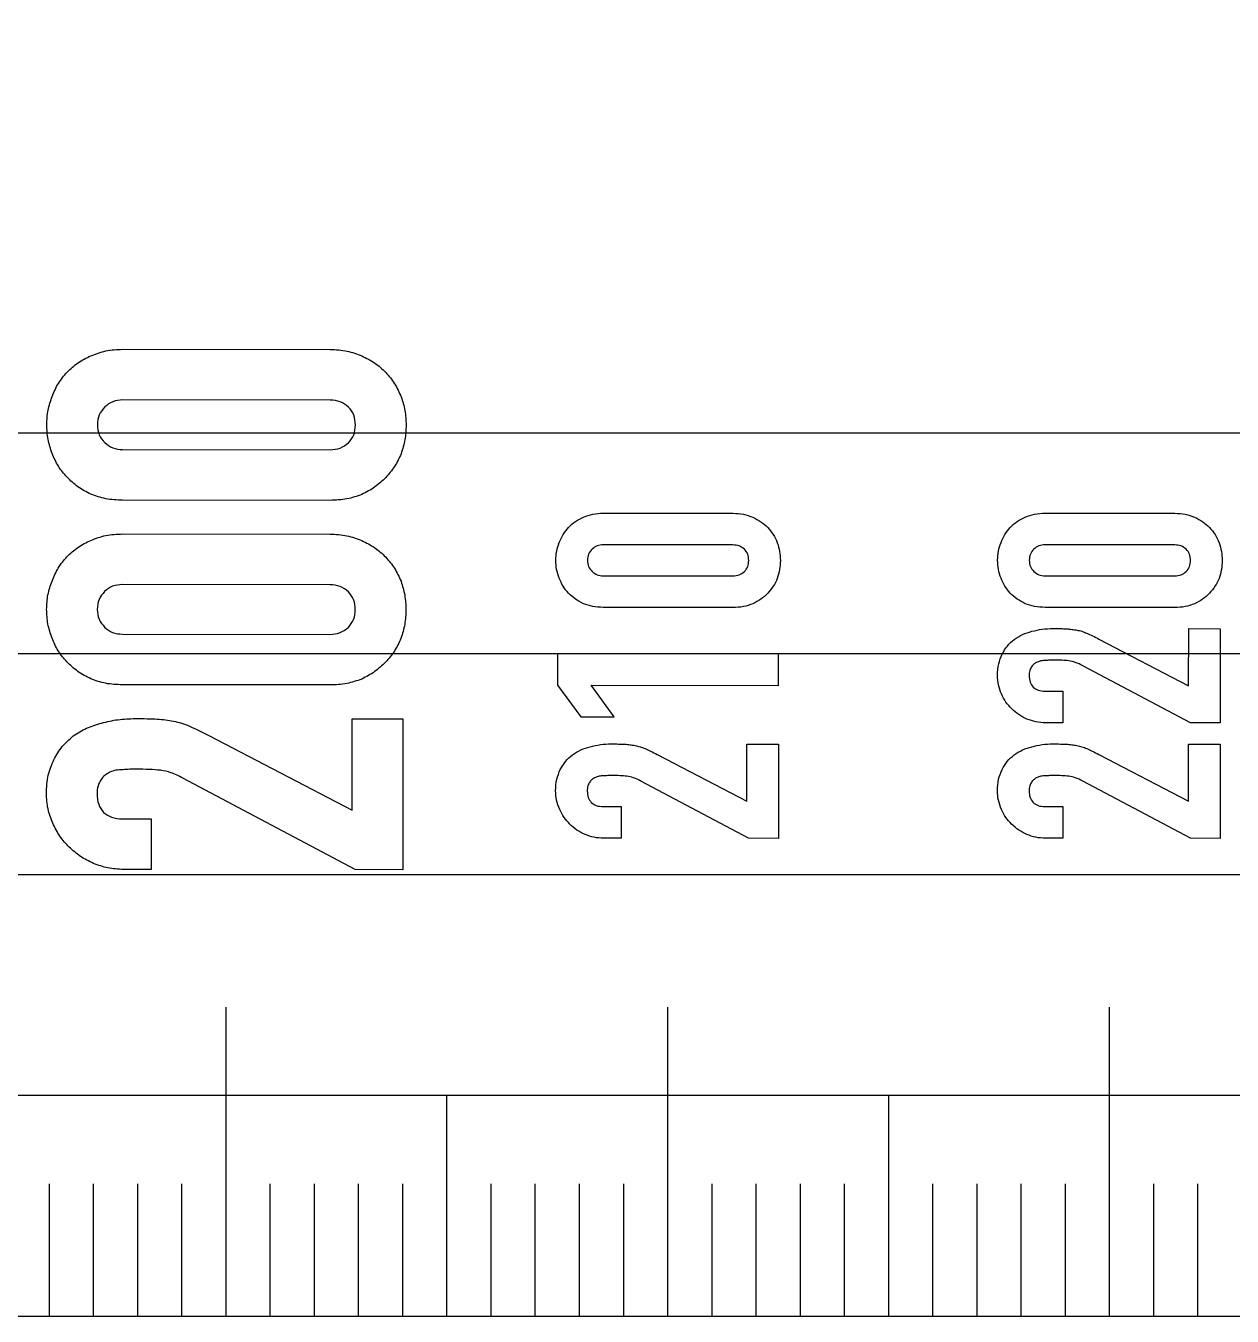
# Model space of a CAD drawing. Header units: millimetres. Extents: x 0 to 736, y 0 to 580.
# Drawn here: x 195.47 to 222.77, y 0 to 29.21 of the extents above; entities that cross this region are included whole.
import ezdxf

# ---------------------------------------------------------------- set-up
doc = ezdxf.new("R2010")
doc.units = ezdxf.units.MM
doc.layers.get('0').update_dxf_attribs({"linetype": 'CONTINUOUS'})

msp = doc.modelspace()

# ---------------------------------------------------------------- linework, layer by layer
for p, q in [((197.66, 21.89), (202.357, 21.886)), ((202.356, 20.74), (197.659, 20.743)), ((197.659, 19.62), (202.355, 19.616)), ((202.354, 18.47), (197.658, 18.474)), ((208.539, 18.181), (211.475, 18.179)), ((218.539, 18.181), (221.475, 18.179)), ((197.657, 17.71), (202.354, 17.706)), ((211.474, 17.462), (208.539, 17.465)), ((221.474, 17.462), (218.539, 17.465)), ((208.538, 16.762), (211.473, 16.76)), ((218.538, 16.762), (221.473, 16.76)), ((202.353, 16.56), (197.656, 16.564)), ((211.473, 16.044), (208.538, 16.046)), ((221.473, 16.044), (218.538, 16.046)), ((221.788, 14.274), (221.789, 15.566)), ((221.789, 15.566), (222.505, 15.565)), ((222.505, 15.565), (222.503, 13.431)), ((197.655, 15.44), (202.352, 15.436)), ((219.759, 15.329), (221.788, 14.274)), ((221.829, 13.431), (219.393, 14.725)), ((202.351, 14.29), (197.654, 14.294)), ((218.536, 14.15), (218.943, 14.15)), ((218.943, 14.15), (218.943, 13.433)), ((202.854, 11.458), (202.856, 13.526)), ((202.856, 13.526), (204.002, 13.525)), ((204.002, 13.525), (203.999, 10.109)), ((199.608, 13.146), (202.854, 11.458)), ((218.943, 13.433), (218.549, 13.434)), ((222.503, 13.431), (221.829, 13.431)), ((211.785, 11.662), (211.786, 12.954)), ((211.786, 12.954), (212.503, 12.953)), ((212.503, 12.953), (212.501, 10.818)), ((221.785, 11.662), (221.786, 12.954)), ((221.786, 12.954), (222.503, 12.953)), ((222.503, 12.953), (222.501, 10.818)), ((209.757, 12.716), (211.785, 11.662)), ((219.757, 12.716), (221.785, 11.662)), ((202.921, 10.11), (199.023, 12.181)), ((211.827, 10.819), (209.391, 12.113)), ((221.827, 10.819), (219.391, 12.113)), ((208.534, 11.538), (208.941, 11.537)), ((208.941, 11.537), (208.941, 10.821)), ((218.534, 11.538), (218.941, 11.537)), ((218.941, 11.537), (218.941, 10.821)), ((197.652, 11.26), (198.304, 11.26)), ((198.304, 11.26), (198.303, 10.114)), ((208.941, 10.821), (208.547, 10.821)), ((212.501, 10.818), (211.827, 10.819)), ((218.941, 10.821), (218.547, 10.821)), ((222.501, 10.818), (221.827, 10.819)), ((198.303, 10.114), (197.673, 10.114)), ((203.999, 10.109), (202.921, 10.11)), ((200, 0), (200, 7)), ((210, 0), (210, 7)), ((220, 0), (220, 7)), ((205, 0), (205, 5)), ((215, 0), (215, 5)), ((196, 0), (196, 3)), ((197, 0), (197, 3)), ((198, 0), (198, 3)), ((199, 0), (199, 3)), ((201, 0), (201, 3)), ((202, 0), (202, 3)), ((203, 0), (203, 3)), ((204, 0), (204, 3)), ((206, 0), (206, 3)), ((207, 0), (207, 3)), ((208, 0), (208, 3)), ((209, 0), (209, 3)), ((211, 0), (211, 3)), ((212, 0), (212, 3)), ((213, 0), (213, 3)), ((214, 0), (214, 3)), ((216, 0), (216, 3)), ((217, 0), (217, 3)), ((218, 0), (218, 3)), ((219, 0), (219, 3)), ((221, 0), (221, 3)), ((222, 0), (222, 3))]:
    msp.add_line(p, q)
for points in [[(334.863, 0), (0, 580), (0, 0)], [(326.203, 5), (5, 5), (5, 561.34)], [(317.543, 10), (10, 542.679), (10, 10)], [(308.882, 15), (15, 524.019), (15, 15)], [(300.222, 20), (20, 505.359), (20, 20)], [(208.262, 14.284), (212.504, 14.28), (212.504, 14.997), (207.504, 15.001), (207.504, 14.284), (208.03, 13.568), (208.788, 13.567)]]:
    msp.add_lwpolyline(points, close=True)
for points, knots in [([(196.402, 21.374), (196.481, 21.448), (196.642, 21.6), (196.84, 21.695), (196.941, 21.744)], [0, 0, 0, 0, 0.03247873, 0.06579218, 0.06579218, 0.06579218, 0.06579218]), ([(196.941, 21.744), (197.052, 21.787), (197.284, 21.875), (197.532, 21.885), (197.66, 21.89)], [0, 0, 0, 0, 0.03544342, 0.0738198, 0.0738198, 0.0738198, 0.0738198]), ([(202.357, 21.886), (202.486, 21.881), (202.734, 21.871), (202.965, 21.782), (203.076, 21.739)], [0, 0, 0, 0, 0.03837635, 0.07381974, 0.07381974, 0.07381974, 0.07381974]), ([(203.076, 21.739), (203.177, 21.69), (203.375, 21.594), (203.536, 21.443), (203.615, 21.368)], [0, 0, 0, 0, 0.03331348, 0.06579223, 0.06579223, 0.06579223, 0.06579223]), ([(196.064, 20.823), (196.106, 20.925), (196.189, 21.126), (196.331, 21.291), (196.402, 21.374)], [0, 0, 0, 0, 0.03266764, 0.06491724, 0.06491724, 0.06491724, 0.06491724]), ([(203.615, 21.368), (203.686, 21.285), (203.829, 21.119), (203.918, 20.918), (203.963, 20.817)], [0, 0, 0, 0, 0.03242164, 0.06546032, 0.06546032, 0.06546032, 0.06546032]), ([(195.94, 20.183), (195.945, 20.294), (195.955, 20.513), (196.028, 20.72), (196.064, 20.823)], [0, 0, 0, 0, 0.0330101, 0.06553868, 0.06553868, 0.06553868, 0.06553868]), ([(197.659, 20.743), (197.582, 20.738), (197.43, 20.727), (197.312, 20.632), (197.255, 20.586)], [0, 0, 0, 0, 0.02281343, 0.04431646, 0.04431646, 0.04431646, 0.04431646]), ([(203.963, 20.817), (203.996, 20.714), (204.062, 20.505), (204.07, 20.287), (204.075, 20.177)], [0, 0, 0, 0, 0.03229855, 0.06528354, 0.06528354, 0.06528354, 0.06528354]), ([(197.255, 20.586), (197.206, 20.53), (197.105, 20.413), (197.092, 20.26), (197.086, 20.182)], [0, 0, 0, 0, 0.02197659, 0.0448401, 0.0448401, 0.0448401, 0.0448401]), ([(202.772, 20.582), (202.711, 20.628), (202.589, 20.722), (202.435, 20.734), (202.356, 20.74)], [0, 0, 0, 0, 0.02221239, 0.0453025, 0.0453025, 0.0453025, 0.0453025]), ([(202.929, 20.177), (202.923, 20.255), (202.912, 20.406), (202.817, 20.525), (202.772, 20.582)], [0, 0, 0, 0, 0.02281341, 0.04431634, 0.04431634, 0.04431634, 0.04431634]), ([(196.063, 19.531), (196.027, 19.637), (195.955, 19.848), (195.945, 20.072), (195.94, 20.183)], [0, 0, 0, 0, 0.0333372, 0.06662693, 0.06662693, 0.06662693, 0.06662693]), ([(197.086, 20.182), (197.092, 20.104), (197.105, 19.951), (197.205, 19.834), (197.254, 19.777)], [0, 0, 0, 0, 0.02286357, 0.0448402, 0.0448402, 0.0448402, 0.0448402]), ([(202.771, 19.773), (202.817, 19.83), (202.912, 19.948), (202.923, 20.1), (202.929, 20.177)], [0, 0, 0, 0, 0.02150303, 0.04431644, 0.04431644, 0.04431644, 0.04431644]), ([(204.075, 20.177), (204.07, 20.065), (204.061, 19.843), (203.995, 19.631), (203.962, 19.525)], [0, 0, 0, 0, 0.0332649, 0.06637762, 0.06637762, 0.06637762, 0.06637762]), ([(197.254, 19.777), (197.311, 19.732), (197.43, 19.637), (197.581, 19.626), (197.659, 19.62)], [0, 0, 0, 0, 0.02150297, 0.04431639, 0.04431639, 0.04431639, 0.04431639]), ([(202.355, 19.616), (202.434, 19.622), (202.588, 19.634), (202.711, 19.727), (202.771, 19.773)], [0, 0, 0, 0, 0.02309011, 0.04530246, 0.04530246, 0.04530246, 0.04530246]), ([(196.4, 18.992), (196.329, 19.073), (196.19, 19.236), (196.105, 19.433), (196.063, 19.531)], [0, 0, 0, 0, 0.0320274, 0.06393637, 0.06393637, 0.06393637, 0.06393637]), ([(203.962, 19.525), (203.916, 19.427), (203.826, 19.231), (203.684, 19.067), (203.613, 18.986)], [0, 0, 0, 0, 0.03228873, 0.06448935, 0.06448935, 0.06448935, 0.06448935]), ([(196.939, 18.609), (196.838, 18.661), (196.64, 18.763), (196.479, 18.916), (196.4, 18.992)], [0, 0, 0, 0, 0.03372656, 0.06638821, 0.06638821, 0.06638821, 0.06638821]), ([(203.613, 18.986), (203.534, 18.911), (203.372, 18.758), (203.174, 18.656), (203.073, 18.604)], [0, 0, 0, 0, 0.03266167, 0.06638826, 0.06638826, 0.06638826, 0.06638826]), ([(197.658, 18.474), (197.529, 18.478), (197.282, 18.487), (197.05, 18.57), (196.939, 18.609)], [0, 0, 0, 0, 0.03835068, 0.07354275, 0.07354275, 0.07354275, 0.07354275]), ([(203.073, 18.604), (202.962, 18.565), (202.73, 18.483), (202.483, 18.475), (202.354, 18.47)], [0, 0, 0, 0, 0.03519211, 0.07354269, 0.07354269, 0.07354269, 0.07354269]), ([(208.09, 18.09), (208.159, 18.117), (208.304, 18.172), (208.459, 18.178), (208.539, 18.181)], [0, 0, 0, 0, 0.02215211, 0.04613734, 0.04613734, 0.04613734, 0.04613734]), ([(211.475, 18.179), (211.555, 18.175), (211.71, 18.169), (211.855, 18.114), (211.924, 18.087)], [0, 0, 0, 0, 0.02398523, 0.04613736, 0.04613736, 0.04613736, 0.04613736]), ([(218.09, 18.09), (218.159, 18.117), (218.304, 18.172), (218.459, 18.178), (218.539, 18.181)], [0, 0, 0, 0, 0.02215211, 0.04613734, 0.04613734, 0.04613734, 0.04613734]), ([(221.475, 18.179), (221.555, 18.175), (221.71, 18.169), (221.855, 18.114), (221.924, 18.087)], [0, 0, 0, 0, 0.02398523, 0.04613736, 0.04613736, 0.04613736, 0.04613736]), ([(207.541, 17.515), (207.568, 17.578), (207.62, 17.704), (207.708, 17.807), (207.752, 17.859)], [0, 0, 0, 0, 0.02041726, 0.04057331, 0.04057331, 0.04057331, 0.04057331]), ([(207.752, 17.859), (207.802, 17.905), (207.903, 18), (208.027, 18.06), (208.09, 18.09)], [0, 0, 0, 0, 0.02029925, 0.04112017, 0.04112017, 0.04112017, 0.04112017]), ([(211.924, 18.087), (211.987, 18.056), (212.111, 17.996), (212.211, 17.902), (212.261, 17.855)], [0, 0, 0, 0, 0.02082092, 0.04112014, 0.04112014, 0.04112014, 0.04112014]), ([(212.261, 17.855), (212.305, 17.803), (212.394, 17.699), (212.45, 17.574), (212.478, 17.511)], [0, 0, 0, 0, 0.02026353, 0.04091276, 0.04091276, 0.04091276, 0.04091276]), ([(217.541, 17.515), (217.568, 17.578), (217.62, 17.704), (217.708, 17.807), (217.752, 17.859)], [0, 0, 0, 0, 0.02041726, 0.04057331, 0.04057331, 0.04057331, 0.04057331]), ([(217.752, 17.859), (217.802, 17.905), (217.903, 18), (218.027, 18.06), (218.09, 18.09)], [0, 0, 0, 0, 0.02029925, 0.04112017, 0.04112017, 0.04112017, 0.04112017]), ([(221.924, 18.087), (221.987, 18.056), (222.111, 17.996), (222.211, 17.902), (222.261, 17.855)], [0, 0, 0, 0, 0.02082092, 0.04112014, 0.04112014, 0.04112014, 0.04112014]), ([(222.261, 17.855), (222.305, 17.803), (222.394, 17.699), (222.45, 17.574), (222.478, 17.511)], [0, 0, 0, 0, 0.02026353, 0.04091276, 0.04091276, 0.04091276, 0.04091276]), ([(196.398, 17.194), (196.478, 17.269), (196.638, 17.42), (196.837, 17.516), (196.938, 17.564)], [0, 0, 0, 0, 0.03247873, 0.06579218, 0.06579218, 0.06579218, 0.06579218]), ([(196.938, 17.564), (197.049, 17.607), (197.28, 17.695), (197.528, 17.705), (197.657, 17.71)], [0, 0, 0, 0, 0.0354434, 0.07381979, 0.07381979, 0.07381979, 0.07381979]), ([(202.354, 17.706), (202.482, 17.701), (202.73, 17.691), (202.962, 17.602), (203.073, 17.559)], [0, 0, 0, 0, 0.03837636, 0.07381973, 0.07381973, 0.07381973, 0.07381973]), ([(203.073, 17.559), (203.173, 17.511), (203.372, 17.414), (203.532, 17.263), (203.612, 17.188)], [0, 0, 0, 0, 0.03331348, 0.06579223, 0.06579223, 0.06579223, 0.06579223]), ([(207.464, 17.114), (207.467, 17.183), (207.473, 17.321), (207.519, 17.45), (207.541, 17.515)], [0, 0, 0, 0, 0.0206313, 0.04096164, 0.04096164, 0.04096164, 0.04096164]), ([(208.286, 17.367), (208.255, 17.331), (208.192, 17.258), (208.184, 17.163), (208.18, 17.114)], [0, 0, 0, 0, 0.0137354, 0.02802509, 0.02802509, 0.02802509, 0.02802509]), ([(208.539, 17.465), (208.49, 17.461), (208.396, 17.454), (208.322, 17.395), (208.286, 17.367)], [0, 0, 0, 0, 0.01425838, 0.02769777, 0.02769777, 0.02769777, 0.02769777]), ([(211.734, 17.364), (211.696, 17.392), (211.619, 17.451), (211.523, 17.459), (211.474, 17.462)], [0, 0, 0, 0, 0.01388274, 0.02831408, 0.02831408, 0.02831408, 0.02831408]), ([(211.832, 17.111), (211.828, 17.16), (211.821, 17.254), (211.762, 17.328), (211.734, 17.364)], [0, 0, 0, 0, 0.01425839, 0.02769774, 0.02769774, 0.02769774, 0.02769774]), ([(212.478, 17.511), (212.499, 17.446), (212.54, 17.316), (212.545, 17.179), (212.548, 17.11)], [0, 0, 0, 0, 0.02018659, 0.04080219, 0.04080219, 0.04080219, 0.04080219]), ([(217.464, 17.114), (217.467, 17.183), (217.473, 17.321), (217.519, 17.45), (217.541, 17.515)], [0, 0, 0, 0, 0.0206313, 0.04096164, 0.04096164, 0.04096164, 0.04096164]), ([(218.286, 17.367), (218.255, 17.331), (218.192, 17.258), (218.184, 17.163), (218.18, 17.114)], [0, 0, 0, 0, 0.0137354, 0.02802509, 0.02802509, 0.02802509, 0.02802509]), ([(218.539, 17.465), (218.49, 17.461), (218.396, 17.454), (218.322, 17.395), (218.286, 17.367)], [0, 0, 0, 0, 0.01425838, 0.02769777, 0.02769777, 0.02769777, 0.02769777]), ([(221.734, 17.364), (221.696, 17.392), (221.619, 17.451), (221.523, 17.459), (221.474, 17.462)], [0, 0, 0, 0, 0.01388274, 0.02831408, 0.02831408, 0.02831408, 0.02831408]), ([(221.832, 17.111), (221.828, 17.16), (221.821, 17.254), (221.762, 17.328), (221.734, 17.364)], [0, 0, 0, 0, 0.01425839, 0.02769774, 0.02769774, 0.02769774, 0.02769774]), ([(222.478, 17.511), (222.499, 17.446), (222.54, 17.316), (222.545, 17.179), (222.548, 17.11)], [0, 0, 0, 0, 0.02018659, 0.04080219, 0.04080219, 0.04080219, 0.04080219]), ([(196.061, 16.644), (196.103, 16.745), (196.186, 16.946), (196.328, 17.112), (196.398, 17.194)], [0, 0, 0, 0, 0.03266769, 0.06491734, 0.06491734, 0.06491734, 0.06491734]), ([(203.612, 17.188), (203.682, 17.106), (203.825, 16.939), (203.915, 16.739), (203.96, 16.637)], [0, 0, 0, 0, 0.03242164, 0.06546043, 0.06546043, 0.06546043, 0.06546043]), ([(207.541, 16.707), (207.518, 16.773), (207.473, 16.905), (207.467, 17.045), (207.464, 17.114)], [0, 0, 0, 0, 0.02083571, 0.04164184, 0.04164184, 0.04164184, 0.04164184]), ([(208.18, 17.114), (208.184, 17.065), (208.192, 16.969), (208.255, 16.897), (208.285, 16.861)], [0, 0, 0, 0, 0.01428975, 0.0280251, 0.0280251, 0.0280251, 0.0280251]), ([(211.733, 16.858), (211.762, 16.894), (211.821, 16.968), (211.828, 17.062), (211.832, 17.111)], [0, 0, 0, 0, 0.01343937, 0.02769775, 0.02769775, 0.02769775, 0.02769775]), ([(212.548, 17.11), (212.545, 17.041), (212.539, 16.902), (212.498, 16.769), (212.478, 16.703)], [0, 0, 0, 0, 0.02079057, 0.04148602, 0.04148602, 0.04148602, 0.04148602]), ([(217.541, 16.707), (217.518, 16.773), (217.473, 16.905), (217.467, 17.045), (217.464, 17.114)], [0, 0, 0, 0, 0.02083571, 0.04164184, 0.04164184, 0.04164184, 0.04164184]), ([(218.18, 17.114), (218.184, 17.065), (218.192, 16.969), (218.255, 16.897), (218.285, 16.861)], [0, 0, 0, 0, 0.01428975, 0.0280251, 0.0280251, 0.0280251, 0.0280251]), ([(221.733, 16.858), (221.762, 16.894), (221.821, 16.968), (221.828, 17.062), (221.832, 17.111)], [0, 0, 0, 0, 0.01343937, 0.02769775, 0.02769775, 0.02769775, 0.02769775]), ([(222.548, 17.11), (222.545, 17.041), (222.539, 16.902), (222.498, 16.769), (222.478, 16.703)], [0, 0, 0, 0, 0.02079057, 0.04148602, 0.04148602, 0.04148602, 0.04148602]), ([(207.751, 16.37), (207.707, 16.421), (207.62, 16.522), (207.567, 16.646), (207.541, 16.707)], [0, 0, 0, 0, 0.02001715, 0.03996019, 0.03996019, 0.03996019, 0.03996019]), ([(208.285, 16.861), (208.321, 16.832), (208.395, 16.773), (208.489, 16.766), (208.538, 16.762)], [0, 0, 0, 0, 0.01343938, 0.02769777, 0.02769777, 0.02769777, 0.02769777]), ([(211.473, 16.76), (211.523, 16.764), (211.619, 16.771), (211.696, 16.83), (211.733, 16.858)], [0, 0, 0, 0, 0.01443138, 0.02831409, 0.02831409, 0.02831409, 0.02831409]), ([(212.478, 16.703), (212.449, 16.642), (212.393, 16.519), (212.304, 16.417), (212.26, 16.366)], [0, 0, 0, 0, 0.02018042, 0.04030582, 0.04030582, 0.04030582, 0.04030582]), ([(217.751, 16.37), (217.707, 16.421), (217.62, 16.522), (217.567, 16.646), (217.541, 16.707)], [0, 0, 0, 0, 0.02001715, 0.03996019, 0.03996019, 0.03996019, 0.03996019]), ([(218.285, 16.861), (218.321, 16.832), (218.395, 16.773), (218.489, 16.766), (218.538, 16.762)], [0, 0, 0, 0, 0.01343938, 0.02769777, 0.02769777, 0.02769777, 0.02769777]), ([(221.473, 16.76), (221.523, 16.764), (221.619, 16.771), (221.696, 16.83), (221.733, 16.858)], [0, 0, 0, 0, 0.01443138, 0.02831409, 0.02831409, 0.02831409, 0.02831409]), ([(222.478, 16.703), (222.449, 16.642), (222.393, 16.519), (222.304, 16.417), (222.26, 16.366)], [0, 0, 0, 0, 0.02018042, 0.04030582, 0.04030582, 0.04030582, 0.04030582]), ([(195.937, 16.003), (195.942, 16.114), (195.952, 16.333), (196.025, 16.541), (196.061, 16.644)], [0, 0, 0, 0, 0.0330101, 0.06553862, 0.06553862, 0.06553862, 0.06553862]), ([(197.251, 16.407), (197.202, 16.35), (197.102, 16.234), (197.089, 16.08), (197.083, 16.002)], [0, 0, 0, 0, 0.02197664, 0.04484015, 0.04484015, 0.04484015, 0.04484015]), ([(197.656, 16.564), (197.578, 16.558), (197.427, 16.547), (197.309, 16.453), (197.251, 16.407)], [0, 0, 0, 0, 0.02281343, 0.04431639, 0.04431639, 0.04431639, 0.04431639]), ([(202.768, 16.402), (202.708, 16.448), (202.585, 16.542), (202.431, 16.554), (202.353, 16.56)], [0, 0, 0, 0, 0.02221232, 0.04530244, 0.04530244, 0.04530244, 0.04530244]), ([(202.925, 15.998), (202.92, 16.075), (202.909, 16.227), (202.814, 16.345), (202.768, 16.402)], [0, 0, 0, 0, 0.02281341, 0.04431639, 0.04431639, 0.04431639, 0.04431639]), ([(203.96, 16.637), (203.992, 16.534), (204.058, 16.326), (204.067, 16.107), (204.071, 15.997)], [0, 0, 0, 0, 0.03229849, 0.06528349, 0.06528349, 0.06528349, 0.06528349]), ([(208.088, 16.131), (208.025, 16.163), (207.902, 16.227), (207.801, 16.323), (207.751, 16.37)], [0, 0, 0, 0, 0.02107908, 0.04149266, 0.04149266, 0.04149266, 0.04149266]), ([(212.26, 16.366), (212.21, 16.319), (212.109, 16.224), (211.985, 16.16), (211.922, 16.128)], [0, 0, 0, 0, 0.02041353, 0.04149263, 0.04149263, 0.04149263, 0.04149263]), ([(218.088, 16.131), (218.025, 16.163), (217.902, 16.227), (217.801, 16.323), (217.751, 16.37)], [0, 0, 0, 0, 0.02107908, 0.04149266, 0.04149266, 0.04149266, 0.04149266]), ([(222.26, 16.366), (222.21, 16.319), (222.109, 16.224), (221.985, 16.16), (221.922, 16.128)], [0, 0, 0, 0, 0.02041353, 0.04149263, 0.04149263, 0.04149263, 0.04149263]), ([(208.538, 16.046), (208.457, 16.049), (208.303, 16.055), (208.158, 16.106), (208.088, 16.131)], [0, 0, 0, 0, 0.02396916, 0.04596419, 0.04596419, 0.04596419, 0.04596419]), ([(211.922, 16.128), (211.853, 16.103), (211.707, 16.052), (211.553, 16.047), (211.473, 16.044)], [0, 0, 0, 0, 0.02199501, 0.04596421, 0.04596421, 0.04596421, 0.04596421]), ([(218.538, 16.046), (218.457, 16.049), (218.303, 16.055), (218.158, 16.106), (218.088, 16.131)], [0, 0, 0, 0, 0.02396916, 0.04596419, 0.04596419, 0.04596419, 0.04596419]), ([(221.922, 16.128), (221.853, 16.103), (221.707, 16.052), (221.553, 16.047), (221.473, 16.044)], [0, 0, 0, 0, 0.02199501, 0.04596421, 0.04596421, 0.04596421, 0.04596421]), ([(196.06, 15.351), (196.024, 15.457), (195.952, 15.669), (195.942, 15.892), (195.937, 16.003)], [0, 0, 0, 0, 0.03333714, 0.06662693, 0.06662693, 0.06662693, 0.06662693]), ([(197.083, 16.002), (197.089, 15.924), (197.102, 15.771), (197.202, 15.655), (197.251, 15.598)], [0, 0, 0, 0, 0.02286357, 0.04484016, 0.04484016, 0.04484016, 0.04484016]), ([(202.768, 15.593), (202.814, 15.651), (202.908, 15.769), (202.92, 15.92), (202.925, 15.998)], [0, 0, 0, 0, 0.02150298, 0.04431639, 0.04431639, 0.04431639, 0.04431639]), ([(204.071, 15.997), (204.067, 15.885), (204.057, 15.663), (203.991, 15.451), (203.959, 15.345)], [0, 0, 0, 0, 0.0332649, 0.06637762, 0.06637762, 0.06637762, 0.06637762]), ([(197.251, 15.598), (197.308, 15.552), (197.426, 15.457), (197.577, 15.446), (197.655, 15.44)], [0, 0, 0, 0, 0.02150297, 0.04431639, 0.04431639, 0.04431639, 0.04431639]), ([(202.352, 15.436), (202.43, 15.442), (202.585, 15.454), (202.707, 15.547), (202.768, 15.593)], [0, 0, 0, 0, 0.02309011, 0.04530245, 0.04530245, 0.04530245, 0.04530245]), ([(217.842, 15.323), (217.903, 15.363), (218.028, 15.443), (218.17, 15.484), (218.242, 15.506)], [0, 0, 0, 0, 0.02171086, 0.04419716, 0.04419716, 0.04419716, 0.04419716]), ([(218.242, 15.506), (218.319, 15.524), (218.476, 15.561), (218.637, 15.566), (218.72, 15.568)], [0, 0, 0, 0, 0.02365398, 0.04828335, 0.04828335, 0.04828335, 0.04828335]), ([(218.72, 15.568), (218.776, 15.568), (218.879, 15.568), (218.982, 15.563), (219.029, 15.561)], [0, 0, 0, 0, 0.01685484, 0.03090968, 0.03090968, 0.03090968, 0.03090968]), ([(219.029, 15.561), (219.068, 15.558), (219.146, 15.552), (219.222, 15.539), (219.26, 15.533)], [0, 0, 0, 0, 0.01180969, 0.02335546, 0.02335546, 0.02335546, 0.02335546]), ([(219.26, 15.533), (219.298, 15.525), (219.375, 15.508), (219.448, 15.478), (219.485, 15.462)], [0, 0, 0, 0, 0.0115818, 0.02358179, 0.02358179, 0.02358179, 0.02358179]), ([(196.396, 14.812), (196.326, 14.893), (196.186, 15.056), (196.102, 15.253), (196.06, 15.351)], [0, 0, 0, 0, 0.03202745, 0.06393636, 0.06393636, 0.06393636, 0.06393636]), ([(203.959, 15.345), (203.913, 15.247), (203.822, 15.051), (203.681, 14.888), (203.61, 14.806)], [0, 0, 0, 0, 0.03228868, 0.06448935, 0.06448935, 0.06448935, 0.06448935]), ([(217.568, 14.986), (217.603, 15.051), (217.675, 15.18), (217.786, 15.276), (217.842, 15.323)], [0, 0, 0, 0, 0.02201532, 0.04374319, 0.04374319, 0.04374319, 0.04374319]), ([(219.485, 15.462), (219.527, 15.443), (219.619, 15.401), (219.709, 15.355), (219.759, 15.329)], [0, 0, 0, 0, 0.01374547, 0.03046905, 0.03046905, 0.03046905, 0.03046905]), ([(217.462, 14.509), (217.465, 14.597), (217.471, 14.763), (217.537, 14.915), (217.568, 14.986)], [0, 0, 0, 0, 0.02611626, 0.0492751, 0.0492751, 0.0492751, 0.0492751]), ([(196.935, 14.429), (196.835, 14.481), (196.637, 14.583), (196.476, 14.737), (196.396, 14.812)], [0, 0, 0, 0, 0.03372656, 0.06638821, 0.06638821, 0.06638821, 0.06638821]), ([(203.61, 14.806), (203.53, 14.731), (203.369, 14.578), (203.171, 14.476), (203.07, 14.425)], [0, 0, 0, 0, 0.03266167, 0.06638826, 0.06638826, 0.06638826, 0.06638826]), ([(218.234, 14.705), (218.218, 14.677), (218.182, 14.614), (218.179, 14.542), (218.178, 14.501)], [0, 0, 0, 0, 0.00957901, 0.02142518, 0.02142518, 0.02142518, 0.02142518]), ([(218.361, 14.81), (218.336, 14.797), (218.287, 14.771), (218.252, 14.727), (218.234, 14.705)], [0, 0, 0, 0, 0.00828123, 0.01660699, 0.01660699, 0.01660699, 0.01660699]), ([(218.544, 14.845), (218.51, 14.844), (218.448, 14.842), (218.389, 14.821), (218.361, 14.81)], [0, 0, 0, 0, 0.00987058, 0.01869946, 0.01869946, 0.01869946, 0.01869946]), ([(218.733, 14.852), (218.702, 14.852), (218.639, 14.851), (218.576, 14.847), (218.544, 14.845)], [0, 0, 0, 0, 0.00930642, 0.01897666, 0.01897666, 0.01897666, 0.01897666]), ([(219.077, 14.838), (219.025, 14.842), (218.911, 14.851), (218.796, 14.852), (218.733, 14.852)], [0, 0, 0, 0, 0.01566047, 0.03444887, 0.03444887, 0.03444887, 0.03444887]), ([(219.393, 14.725), (219.338, 14.754), (219.237, 14.806), (219.127, 14.828), (219.077, 14.838)], [0, 0, 0, 0, 0.01869959, 0.0336883, 0.0336883, 0.0336883, 0.0336883]), ([(197.654, 14.294), (197.526, 14.299), (197.279, 14.308), (197.047, 14.39), (196.935, 14.429)], [0, 0, 0, 0, 0.03835068, 0.07354274, 0.07354274, 0.07354274, 0.07354274]), ([(203.07, 14.425), (202.959, 14.385), (202.726, 14.303), (202.48, 14.295), (202.351, 14.29)], [0, 0, 0, 0, 0.03519209, 0.07354268, 0.07354268, 0.07354268, 0.07354268]), ([(217.553, 14.088), (217.526, 14.155), (217.473, 14.29), (217.465, 14.436), (217.462, 14.509)], [0, 0, 0, 0, 0.02148538, 0.04337434, 0.04337434, 0.04337434, 0.04337434]), ([(218.178, 14.501), (218.181, 14.451), (218.187, 14.356), (218.243, 14.278), (218.269, 14.242)], [0, 0, 0, 0, 0.01474926, 0.02805729, 0.02805729, 0.02805729, 0.02805729]), ([(217.784, 13.75), (217.738, 13.8), (217.643, 13.9), (217.583, 14.025), (217.553, 14.088)], [0, 0, 0, 0, 0.02029923, 0.04112014, 0.04112014, 0.04112014, 0.04112014]), ([(218.269, 14.242), (218.305, 14.215), (218.384, 14.157), (218.483, 14.152), (218.536, 14.15)], [0, 0, 0, 0, 0.01315776, 0.02877487, 0.02877487, 0.02877487, 0.02877487]), ([(218.128, 13.518), (218.065, 13.549), (217.939, 13.61), (217.836, 13.704), (217.784, 13.75)], [0, 0, 0, 0, 0.02097506, 0.04167795, 0.04167795, 0.04167795, 0.04167795]), ([(197.182, 13.429), (197.305, 13.459), (197.556, 13.519), (197.814, 13.526), (197.946, 13.53)], [0, 0, 0, 0, 0.03784638, 0.0772534, 0.0772534, 0.0772534, 0.0772534]), ([(197.946, 13.53), (198.036, 13.529), (198.201, 13.529), (198.365, 13.521), (198.44, 13.518)], [0, 0, 0, 0, 0.02696777, 0.0494555, 0.0494555, 0.0494555, 0.0494555]), ([(198.44, 13.518), (198.503, 13.513), (198.627, 13.504), (198.75, 13.483), (198.811, 13.473)], [0, 0, 0, 0, 0.01889551, 0.03736875, 0.03736875, 0.03736875, 0.03736875]), ([(198.811, 13.473), (198.871, 13.459), (198.994, 13.432), (199.111, 13.384), (199.17, 13.36)], [0, 0, 0, 0, 0.01853082, 0.03773084, 0.03773084, 0.03773084, 0.03773084]), ([(218.549, 13.434), (218.476, 13.437), (218.331, 13.444), (218.195, 13.494), (218.128, 13.518)], [0, 0, 0, 0, 0.02187136, 0.04319471, 0.04319471, 0.04319471, 0.04319471]), ([(196.541, 13.138), (196.639, 13.2), (196.838, 13.329), (197.066, 13.395), (197.182, 13.429)], [0, 0, 0, 0, 0.03473735, 0.07071542, 0.07071542, 0.07071542, 0.07071542]), ([(199.17, 13.36), (199.237, 13.33), (199.385, 13.262), (199.529, 13.187), (199.608, 13.146)], [0, 0, 0, 0, 0.02199279, 0.04875054, 0.04875054, 0.04875054, 0.04875054]), ([(196.102, 12.599), (196.16, 12.702), (196.274, 12.908), (196.452, 13.061), (196.541, 13.138)], [0, 0, 0, 0, 0.03522454, 0.06998911, 0.06998911, 0.06998911, 0.06998911]), ([(207.84, 12.711), (207.901, 12.75), (208.026, 12.83), (208.168, 12.872), (208.24, 12.893)], [0, 0, 0, 0, 0.02171086, 0.04419716, 0.04419716, 0.04419716, 0.04419716]), ([(208.24, 12.893), (208.317, 12.912), (208.474, 12.949), (208.635, 12.954), (208.718, 12.956)], [0, 0, 0, 0, 0.02365397, 0.04828335, 0.04828335, 0.04828335, 0.04828335]), ([(208.718, 12.956), (208.774, 12.956), (208.877, 12.955), (208.98, 12.951), (209.027, 12.949)], [0, 0, 0, 0, 0.01685484, 0.03090968, 0.03090968, 0.03090968, 0.03090968]), ([(209.027, 12.949), (209.066, 12.946), (209.144, 12.94), (209.22, 12.927), (209.258, 12.921)], [0, 0, 0, 0, 0.01180969, 0.02335547, 0.02335547, 0.02335547, 0.02335547]), ([(209.258, 12.921), (209.296, 12.912), (209.373, 12.895), (209.446, 12.865), (209.483, 12.85)], [0, 0, 0, 0, 0.01158178, 0.0235818, 0.0235818, 0.0235818, 0.0235818]), ([(217.84, 12.711), (217.901, 12.75), (218.026, 12.83), (218.168, 12.872), (218.24, 12.893)], [0, 0, 0, 0, 0.02171086, 0.04419716, 0.04419716, 0.04419716, 0.04419716]), ([(218.24, 12.893), (218.317, 12.912), (218.474, 12.949), (218.635, 12.954), (218.718, 12.956)], [0, 0, 0, 0, 0.02365397, 0.04828335, 0.04828335, 0.04828335, 0.04828335]), ([(218.718, 12.956), (218.774, 12.956), (218.877, 12.955), (218.98, 12.951), (219.027, 12.949)], [0, 0, 0, 0, 0.01685484, 0.03090968, 0.03090968, 0.03090968, 0.03090968]), ([(219.027, 12.949), (219.066, 12.946), (219.144, 12.94), (219.22, 12.927), (219.258, 12.921)], [0, 0, 0, 0, 0.01180969, 0.02335547, 0.02335547, 0.02335547, 0.02335547]), ([(219.258, 12.921), (219.296, 12.912), (219.373, 12.895), (219.446, 12.865), (219.483, 12.85)], [0, 0, 0, 0, 0.01158178, 0.0235818, 0.0235818, 0.0235818, 0.0235818]), ([(195.933, 11.835), (195.939, 11.975), (195.949, 12.241), (196.053, 12.484), (196.102, 12.599)], [0, 0, 0, 0, 0.04178601, 0.07884018, 0.07884018, 0.07884018, 0.07884018]), ([(207.565, 12.374), (207.601, 12.439), (207.673, 12.568), (207.784, 12.663), (207.84, 12.711)], [0, 0, 0, 0, 0.02201534, 0.04374319, 0.04374319, 0.04374319, 0.04374319]), ([(209.483, 12.85), (209.525, 12.831), (209.617, 12.789), (209.707, 12.742), (209.757, 12.716)], [0, 0, 0, 0, 0.01374547, 0.03046905, 0.03046905, 0.03046905, 0.03046905]), ([(217.565, 12.374), (217.601, 12.439), (217.673, 12.568), (217.784, 12.663), (217.84, 12.711)], [0, 0, 0, 0, 0.02201534, 0.04374319, 0.04374319, 0.04374319, 0.04374319]), ([(219.483, 12.85), (219.525, 12.831), (219.617, 12.789), (219.707, 12.742), (219.757, 12.716)], [0, 0, 0, 0, 0.01374547, 0.03046905, 0.03046905, 0.03046905, 0.03046905]), ([(197.372, 12.317), (197.332, 12.296), (197.253, 12.253), (197.198, 12.183), (197.169, 12.148)], [0, 0, 0, 0, 0.01324997, 0.02657119, 0.02657119, 0.02657119, 0.02657119]), ([(197.664, 12.373), (197.611, 12.371), (197.511, 12.368), (197.416, 12.333), (197.372, 12.317)], [0, 0, 0, 0, 0.01579291, 0.02991909, 0.02991909, 0.02991909, 0.02991909]), ([(197.967, 12.384), (197.918, 12.383), (197.817, 12.382), (197.715, 12.376), (197.664, 12.373)], [0, 0, 0, 0, 0.01489031, 0.03036271, 0.03036271, 0.03036271, 0.03036271]), ([(198.518, 12.361), (198.435, 12.367), (198.251, 12.382), (198.068, 12.383), (197.967, 12.384)], [0, 0, 0, 0, 0.02505674, 0.05511815, 0.05511815, 0.05511815, 0.05511815]), ([(199.023, 12.181), (198.934, 12.227), (198.774, 12.31), (198.597, 12.345), (198.518, 12.361)], [0, 0, 0, 0, 0.02991936, 0.0539013, 0.0539013, 0.0539013, 0.0539013]), ([(207.46, 11.897), (207.463, 11.985), (207.469, 12.15), (207.535, 12.303), (207.565, 12.374)], [0, 0, 0, 0, 0.02611626, 0.0492751, 0.0492751, 0.0492751, 0.0492751]), ([(217.46, 11.897), (217.463, 11.985), (217.469, 12.15), (217.535, 12.303), (217.565, 12.374)], [0, 0, 0, 0, 0.02611626, 0.0492751, 0.0492751, 0.0492751, 0.0492751]), ([(197.169, 12.148), (197.143, 12.104), (197.085, 12.003), (197.081, 11.887), (197.079, 11.823)], [0, 0, 0, 0, 0.01532639, 0.03428031, 0.03428031, 0.03428031, 0.03428031]), ([(208.232, 12.093), (208.216, 12.065), (208.179, 12.002), (208.177, 11.929), (208.176, 11.889)], [0, 0, 0, 0, 0.00957901, 0.02142518, 0.02142518, 0.02142518, 0.02142518]), ([(208.359, 12.198), (208.334, 12.185), (208.285, 12.158), (208.25, 12.115), (208.232, 12.093)], [0, 0, 0, 0, 0.00828123, 0.01660699, 0.01660699, 0.01660699, 0.01660699]), ([(208.542, 12.233), (208.508, 12.232), (208.446, 12.23), (208.387, 12.208), (208.359, 12.198)], [0, 0, 0, 0, 0.00987058, 0.01869946, 0.01869946, 0.01869946, 0.01869946]), ([(208.731, 12.24), (208.7, 12.239), (208.637, 12.239), (208.574, 12.235), (208.542, 12.233)], [0, 0, 0, 0, 0.00930642, 0.01897666, 0.01897666, 0.01897666, 0.01897666]), ([(209.075, 12.225), (209.023, 12.23), (208.909, 12.239), (208.794, 12.239), (208.731, 12.24)], [0, 0, 0, 0, 0.01566047, 0.03444887, 0.03444887, 0.03444887, 0.03444887]), ([(209.391, 12.113), (209.335, 12.142), (209.235, 12.194), (209.124, 12.216), (209.075, 12.225)], [0, 0, 0, 0, 0.01869959, 0.0336883, 0.0336883, 0.0336883, 0.0336883]), ([(218.232, 12.093), (218.216, 12.065), (218.179, 12.002), (218.177, 11.929), (218.176, 11.889)], [0, 0, 0, 0, 0.00957901, 0.02142518, 0.02142518, 0.02142518, 0.02142518]), ([(218.359, 12.198), (218.334, 12.185), (218.285, 12.158), (218.25, 12.115), (218.232, 12.093)], [0, 0, 0, 0, 0.00828123, 0.01660699, 0.01660699, 0.01660699, 0.01660699]), ([(218.542, 12.233), (218.508, 12.232), (218.446, 12.23), (218.387, 12.208), (218.359, 12.198)], [0, 0, 0, 0, 0.00987058, 0.01869946, 0.01869946, 0.01869946, 0.01869946]), ([(218.731, 12.24), (218.7, 12.239), (218.637, 12.239), (218.574, 12.235), (218.542, 12.233)], [0, 0, 0, 0, 0.00930642, 0.01897666, 0.01897666, 0.01897666, 0.01897666]), ([(219.075, 12.225), (219.023, 12.23), (218.909, 12.239), (218.794, 12.239), (218.731, 12.24)], [0, 0, 0, 0, 0.01566047, 0.03444887, 0.03444887, 0.03444887, 0.03444887]), ([(219.391, 12.113), (219.335, 12.142), (219.235, 12.194), (219.124, 12.216), (219.075, 12.225)], [0, 0, 0, 0, 0.01869959, 0.0336883, 0.0336883, 0.0336883, 0.0336883]), ([(196.079, 11.16), (196.036, 11.268), (195.95, 11.484), (195.939, 11.717), (195.933, 11.835)], [0, 0, 0, 0, 0.03437655, 0.06939891, 0.06939891, 0.06939891, 0.06939891]), ([(197.079, 11.823), (197.084, 11.742), (197.093, 11.589), (197.183, 11.465), (197.225, 11.407)], [0, 0, 0, 0, 0.02359885, 0.04489166, 0.04489166, 0.04489166, 0.04489166]), ([(207.551, 11.475), (207.524, 11.542), (207.471, 11.678), (207.463, 11.823), (207.46, 11.897)], [0, 0, 0, 0, 0.02148536, 0.04337434, 0.04337434, 0.04337434, 0.04337434]), ([(208.176, 11.889), (208.179, 11.839), (208.185, 11.743), (208.241, 11.666), (208.267, 11.629)], [0, 0, 0, 0, 0.01474929, 0.0280573, 0.0280573, 0.0280573, 0.0280573]), ([(217.551, 11.475), (217.524, 11.542), (217.471, 11.678), (217.463, 11.823), (217.46, 11.897)], [0, 0, 0, 0, 0.02148536, 0.04337434, 0.04337434, 0.04337434, 0.04337434]), ([(218.176, 11.889), (218.179, 11.839), (218.185, 11.743), (218.241, 11.666), (218.267, 11.629)], [0, 0, 0, 0, 0.01474929, 0.0280573, 0.0280573, 0.0280573, 0.0280573]), ([(197.225, 11.407), (197.283, 11.364), (197.409, 11.271), (197.566, 11.264), (197.652, 11.26)], [0, 0, 0, 0, 0.02105241, 0.04603977, 0.04603977, 0.04603977, 0.04603977]), ([(207.782, 11.138), (207.736, 11.188), (207.641, 11.288), (207.581, 11.412), (207.551, 11.475)], [0, 0, 0, 0, 0.02029923, 0.04112014, 0.04112014, 0.04112014, 0.04112014]), ([(208.267, 11.629), (208.303, 11.603), (208.382, 11.544), (208.481, 11.54), (208.534, 11.538)], [0, 0, 0, 0, 0.01315776, 0.02877487, 0.02877487, 0.02877487, 0.02877487]), ([(217.782, 11.138), (217.736, 11.188), (217.641, 11.288), (217.581, 11.412), (217.551, 11.475)], [0, 0, 0, 0, 0.02029923, 0.04112014, 0.04112014, 0.04112014, 0.04112014]), ([(218.267, 11.629), (218.303, 11.603), (218.382, 11.544), (218.481, 11.54), (218.534, 11.538)], [0, 0, 0, 0, 0.01315776, 0.02877487, 0.02877487, 0.02877487, 0.02877487]), ([(196.449, 10.621), (196.374, 10.7), (196.223, 10.861), (196.127, 11.06), (196.079, 11.16)], [0, 0, 0, 0, 0.03247877, 0.06579225, 0.06579225, 0.06579225, 0.06579225]), ([(208.126, 10.906), (208.063, 10.937), (207.937, 10.997), (207.834, 11.091), (207.782, 11.138)], [0, 0, 0, 0, 0.02097506, 0.04167795, 0.04167795, 0.04167795, 0.04167795]), ([(218.126, 10.906), (218.063, 10.937), (217.937, 10.997), (217.834, 11.091), (217.782, 11.138)], [0, 0, 0, 0, 0.02097506, 0.04167795, 0.04167795, 0.04167795, 0.04167795]), ([(208.547, 10.821), (208.474, 10.825), (208.329, 10.831), (208.193, 10.881), (208.126, 10.906)], [0, 0, 0, 0, 0.02187136, 0.04319471, 0.04319471, 0.04319471, 0.04319471]), ([(218.547, 10.821), (218.474, 10.825), (218.329, 10.831), (218.193, 10.881), (218.126, 10.906)], [0, 0, 0, 0, 0.02187136, 0.04319471, 0.04319471, 0.04319471, 0.04319471]), ([(196.999, 10.25), (196.898, 10.299), (196.697, 10.396), (196.531, 10.546), (196.449, 10.621)], [0, 0, 0, 0, 0.03356005, 0.06668469, 0.06668469, 0.06668469, 0.06668469]), ([(197.673, 10.114), (197.556, 10.12), (197.325, 10.13), (197.107, 10.21), (196.999, 10.25)], [0, 0, 0, 0, 0.0349942, 0.06911159, 0.06911159, 0.06911159, 0.06911159])]:
    msp.add_open_spline(points, degree=3, knots=knots)

doc.saveas('drawing.dxf')
